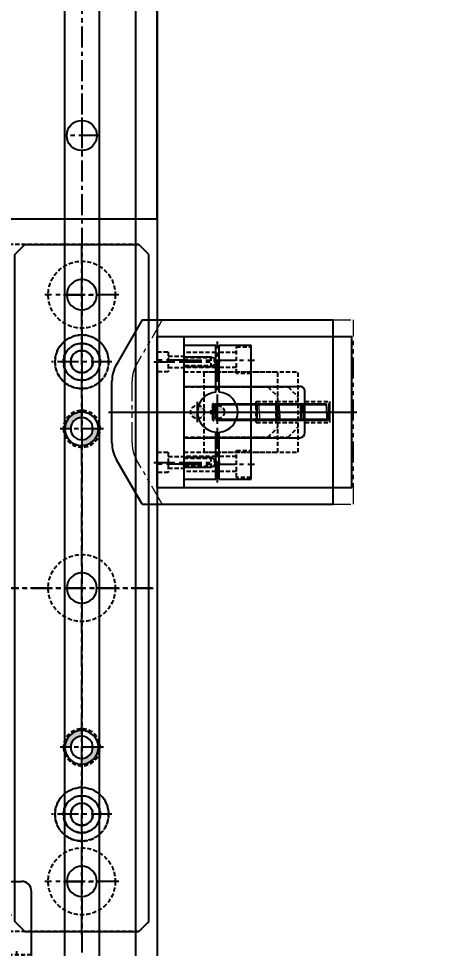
# Model space of a CAD drawing. Header units: inches. Extents: x 0 to 77285, y -118 to 40065.
# Drawn here: x 17565.8 to 17689.5, y 25738.1 to 26015.4 of the extents above; entities that cross this region are included whole.
import ezdxf

# ---------------------------------------------------------------- set-up
doc = ezdxf.new("R2010")
doc.units = ezdxf.units.IN
doc.header["$LTSCALE"] = 5
doc.header["$MEASUREMENT"] = 0
for name, pattern in [('CENTER', [2, 1.25, -0.25, 0.25, -0.25]), ('HIDDEN', [0.375, 0.25, -0.125]), ('PHANTOM', [2.5, 1.25, -0.25, 0.25, -0.25, 0.25, -0.25])]:
    doc.linetypes.add(name, pattern=pattern)
for name, color, linetype in [('11', 1, 'CENTER'), ('22', 2, 'HIDDEN'), ('55', 5, 'Continuous'), ('66', 6, 'PHANTOM'), ('77', 40, 'HIDDEN'), ('99', 181, 'Continuous'), ('A', 8, 'Continuous'), ('B', 123, 'Continuous'), ('G', 231, 'Continuous'), ('T', 3, 'Continuous'), ('Y', 60, 'Continuous')]:
    doc.layers.add(name, color=color, linetype=linetype)
doc.layers.add('33', color=3, linetype='PHANTOM', lineweight=9)
doc.styles.add('SCI', font='')
doc.styles.get('SCI').set_extended_font_data('Gulim')
doc.dimstyles.new('SCH', dxfattribs={"dimtxt": 2.5, "dimasz": 2, "dimexe": 1.25, "dimexo": 0.625, "dimtad": 1, "dimdec": 8, "dimtxsty": 'SCI', "dimcen": 2.5, "dimclrd": 4, "dimclre": 4, "dimclrt": 7, "dimadec": 8, "dimazin": 2, "dimtfac": 1, "dimtdec": 8, "dimtmove": 0, "dimatfit": 3, "dimfxl": 1, "dimarcsym": 0})

# ---------------------------------------------------------------- blocks, each defined once
blk = doc.blocks.new('A$C49a8f0fe')
blk.add_line((520, 207.5), (2849.86, 207.5))
at = {"layer": '11'}
blk.add_line((520, 185), (2849.86, 185), dxfattribs=at)
at = {"layer": 'B'}
for p, q in [((520, 190.15), (2849.86, 190.15)), ((520, 179.85), (2849.86, 179.85))]:
    blk.add_line(p, q, dxfattribs=at)
at = {"layer": 'G'}
blk.add_line((520, 201), (2849.86, 201), dxfattribs=at)
blk = doc.blocks.new('*D365')
at = {"color": 4, "lineweight": -2, "transparency": 16777216}
for p, q in [((17399.65, 26493.05), (17399.65, 27402.11)), ((17979.65, 23925.05), (17979.65, 27402.11)), ((17559.65, 27302.11), (17819.65, 27302.11))]:
    blk.add_line(p, q, dxfattribs=at)
at = {"color": 4, "transparency": 16777216}
for points in [[(17559.65, 27328.78), (17559.65, 27275.45), (17399.65, 27302.11)], [(17819.65, 27328.78), (17819.65, 27275.45), (17979.65, 27302.11)]]:
    blk.add_solid(points, dxfattribs=at)
at = {"layer": 'Defpoints', "color": 0, "transparency": 16777216}
for p in [(17979.65, 27302.11), (17399.65, 26443.05), (17979.65, 23875.05)]:
    blk.add_point(p, dxfattribs=at)
at = {"color": 7, "transparency": 16777216, "insert": (17689.65, 27454.64), "char_height": 200, "attachment_point": 5, "style": 'SCI'}
blk.add_mtext('580', dxfattribs=at)
blk = doc.blocks.new('*D366')
at = {"color": 4, "lineweight": -2, "transparency": 16777216}
for p, q in [((12554.65, 23925.55), (12554.65, 28076.14)), ((17979.65, 23925.05), (17979.65, 28076.14)), ((12714.65, 27976.14), (17819.65, 27976.14))]:
    blk.add_line(p, q, dxfattribs=at)
at = {"color": 4, "transparency": 16777216}
for points in [[(12714.65, 28002.81), (12714.65, 27949.48), (12554.65, 27976.14)], [(17819.65, 28002.81), (17819.65, 27949.48), (17979.65, 27976.14)]]:
    blk.add_solid(points, dxfattribs=at)
at = {"layer": 'Defpoints', "color": 0, "transparency": 16777216}
for p in [(17979.65, 27976.14), (12554.65, 23875.55), (17979.65, 23875.05)]:
    blk.add_point(p, dxfattribs=at)
at = {"color": 7, "transparency": 16777216, "insert": (15267.15, 28128.81), "char_height": 200, "attachment_point": 5, "style": 'SCI'}
blk.add_mtext('5425', dxfattribs=at)
blk = doc.blocks.new('*D367')
at = {"color": 4, "lineweight": -2, "transparency": 16777216}
for p, q in [((12554.65, 23925.55), (12554.65, 29140.68)), ((21064.65, 23433.05), (21064.65, 29140.68)), ((12714.65, 29040.68), (20904.65, 29040.68))]:
    blk.add_line(p, q, dxfattribs=at)
at = {"color": 4, "transparency": 16777216}
for points in [[(12714.65, 29067.34), (12714.65, 29014.01), (12554.65, 29040.68)], [(20904.65, 29067.34), (20904.65, 29014.01), (21064.65, 29040.68)]]:
    blk.add_solid(points, dxfattribs=at)
at = {"layer": 'Defpoints', "color": 0, "transparency": 16777216}
for p in [(21064.65, 29040.68), (12554.65, 23875.55), (21064.65, 23383.05)]:
    blk.add_point(p, dxfattribs=at)
at = {"color": 7, "transparency": 16777216, "insert": (16809.65, 29193.47), "char_height": 200, "attachment_point": 5, "style": 'SCI'}
blk.add_mtext('8510', dxfattribs=at)
blk = doc.blocks.new('*D374')
at = {"color": 4, "lineweight": -2, "transparency": 16777216}
for p, q in [((12554.65, 23925.55), (12554.65, 30215.88)), ((37924.65, 23433.05), (37924.65, 30215.88)), ((12714.65, 30115.88), (37764.65, 30115.88))]:
    blk.add_line(p, q, dxfattribs=at)
at = {"color": 4, "transparency": 16777216}
for points in [[(12714.65, 30142.54), (12714.65, 30089.21), (12554.65, 30115.88)], [(37764.65, 30142.54), (37764.65, 30089.21), (37924.65, 30115.88)]]:
    blk.add_solid(points, dxfattribs=at)
at = {"layer": 'Defpoints', "color": 0, "transparency": 16777216}
for p in [(37924.65, 30115.88), (12554.65, 23875.55), (37924.65, 23383.05)]:
    blk.add_point(p, dxfattribs=at)
at = {"color": 7, "transparency": 16777216, "insert": (25239.65, 30268.54), "char_height": 200, "attachment_point": 5, "style": 'SCI'}
blk.add_mtext('25370', dxfattribs=at)
blk = doc.blocks.new('*D378')
at = {"color": 4, "lineweight": -2, "transparency": 16777216}
for p, q in [((17669.65, 26433.05), (19257.07, 26433.05)), ((19157.07, 24033.05), (19157.07, 26273.05)), ((17662.97, 23873.05), (19257.07, 23873.05))]:
    blk.add_line(p, q, dxfattribs=at)
at = {"color": 4, "transparency": 16777216}
for points in [[(19130.4, 26273.05), (19183.73, 26273.05), (19157.07, 26433.05)], [(19130.4, 24033.05), (19183.73, 24033.05), (19157.07, 23873.05)]]:
    blk.add_solid(points, dxfattribs=at)
at = {"layer": 'Defpoints', "color": 0, "transparency": 16777216}
for p in [(17619.65, 26433.05), (19157.07, 26433.05), (17612.97, 23873.05)]:
    blk.add_point(p, dxfattribs=at)
at = {"color": 7, "transparency": 16777216, "insert": (19004.54, 25153.05), "char_height": 200, "attachment_point": 5, "rotation": 90, "style": 'SCI'}
blk.add_mtext('2560', dxfattribs=at)
blk = doc.blocks.new('A$C77d0f128')
for p, q in [((50, 207.5, 0), (-50, 207.5, 0)), ((50, 207.5, 2129.45), (50, -207.5, 2129.45))]:
    blk.add_line(p, q)
blk.add_circle((25, 185, 0), 4.5)
at = {"layer": '11'}
for p, q in [((25, 190.4), (25, 179.6)), ((19.6, 185), (30.4, 185))]:
    blk.add_line(p, q, dxfattribs=at)
blk = doc.blocks.new('A$Cb7150516E')
for p, q in [((15, 100), (-7, 100)), ((15, 100), (11.8, 100)), ((11.8, 100), (11.8, 100)), ((15, 100), (15, -30)), ((-10, 83), (-10, 97)), ((-7, 80), (15, 80)), ((11.8, 80), (11.8, -10)), ((-7, -10), (15, -10)), ((-10, -13), (-10, -27)), ((15, -30), (-7, -30)), ((15, -30), (11.8, -30)), ((11.8, -30), (11.8, -30))]:
    blk.add_line(p, q)
for centre in [(0, 90), (0, -20)]:
    blk.add_circle(centre, 3)
for centre, start, end in [((-7, 97), 90, 180), ((-7, 83), 180, 270), ((-7, -13), 90, 180), ((-7, -27), 180, 270)]:
    blk.add_arc(centre, 3, start, end)
at = {"layer": '11'}
for p, q in [((10.8, 95.5), (16, 95.5)), ((0, 86), (0, 94)), ((-4, 90), (4, 90)), ((0, -16), (0, -24)), ((-4, -20), (4, -20)), ((10.8, -25.51), (16, -25.51))]:
    blk.add_line(p, q, dxfattribs=at)
at = {"layer": '22'}
for p, q in [((11.8, 80), (11.8, 100)), ((11.8, 97.12), (15, 97.12)), ((11.8, 93.88), (15, 93.88)), ((11.8, -30), (11.8, -10)), ((11.8, -23.88), (15, -23.88)), ((11.8, -27.13), (15, -27.13))]:
    blk.add_line(p, q, dxfattribs=at)
at = {"layer": 'T'}
for p, q in [((11.8, 97.5), (15, 97.5)), ((11.8, 93.5), (15, 93.5)), ((11.8, -23.51), (15, -23.51)), ((11.8, -27.51), (15, -27.51))]:
    blk.add_line(p, q, dxfattribs=at)
blk = doc.blocks.new('A$Cb1821bae')
for p, q in [((-99.5, 205, 0), (-102.5, 202, 0)), ((99.5, 205), (-99.5, 205, 0)), ((102.5, 202), (99.5, 205)), ((-102.5, 202, 0), (-102.5, -202, 0)), ((102.5, 202), (102.5, -202))]:
    blk.add_line(p, q)
for centre, radius in [((-87.5, 185), 10), ((0, 185, 0), 10), ((87.5, 185), 10), ((-67.5, 185), 8), ((67.5, 185), 8), ((-67.5, 185), 3.3), ((67.5, 185), 3.3)]:
    blk.add_circle(centre, radius)
at = {"layer": '11'}
for p, q in [((0, 206), (0, -206)), ((-87.5, 196), (-87.5, 174)), ((87.5, 196), (87.5, 174)), ((-67.5, 194), (-67.5, 176)), ((67.5, 194), (67.5, 176)), ((103.5, 185), (-103.5, 185, 0))]:
    blk.add_line(p, q, dxfattribs=at)
at = {"layer": '22'}
for centre in [(-67.5, 185), (67.5, 185)]:
    blk.add_circle(centre, 5.5, dxfattribs=at)
blk = doc.blocks.new('A$Cf0c873a2')
h = blk.add_hatch(color=256)
h.dxf.hatch_style = 1
h.paths.add_polyline_path([(-47.5, -3.3), (-47.5, -4.94, 0.41095), (-42.5, 0), (-44.2, 0, -0.414214)])
h.paths.add_polyline_path([(-52.5, 0.06, 0.002789), (-52.5, 0), (-50.8, 0, -0.414214), (-47.5, 3.3), (-47.5, 5.06, 0.414214)])
h = blk.add_hatch(color=256)
h.dxf.hatch_style = 1
h.paths.add_polyline_path([(47.5, -3.3), (47.5, -4.94, 0.41095), (52.5, 0), (50.8, 0, -0.414214)])
h.paths.add_polyline_path([(42.5, 0.06, 0.002789), (42.5, 0), (44.2, 0, -0.414214), (47.5, 3.3), (47.5, 5.06, 0.414214)])
for p, q in [((-99.5, 20), (-102.5, 17)), ((99.5, 20), (-99.5, 20)), ((102.5, 17), (99.5, 20)), ((-102.5, 17), (-102.5, -17)), ((102.5, 17), (102.5, -17)), ((-99.5, -20), (-102.5, -17)), ((102.5, -17), (99.5, -20)), ((99.5, -20), (-99.5, -20))]:
    blk.add_line(p, q)
for centre, radius in [((-87.5, 0, 0), 4.5), ((-67.5, 0), 5.5), ((-67.5, 0), 3.3), ((-47.5, 0.06), 5), ((-47.5, 0), 3.3), ((0, 0), 4.5), ((47.5, 0.06), 5), ((47.5, 0), 3.3), ((67.5, 0), 5.5), ((67.5, 0), 3.3), ((87.5, 0, 0), 4.5)]:
    blk.add_circle(centre, radius)
at = {"layer": '11'}
for p, q in [((0, 25, 0), (0, -22.61, 0)), ((-67.5, -9), (-67.5, 9)), ((67.5, -9), (67.5, 9)), ((-47.5, -6.5), (-47.5, 6.5)), ((47.5, -6.5), (47.5, 6.5)), ((-87.5, 5.5, 0), (-87.5, -5.5, 0)), ((87.5, 5.5, 0), (87.5, -5.5, 0)), ((103.5, 0), (-103.5, 0))]:
    blk.add_line(p, q, dxfattribs=at)
at = {"layer": '22'}
for centre, radius in [((-67.5, 0), 8), ((67.5, 0), 8), ((-47.5, 0), 5.5), ((47.5, 0), 5.5)]:
    blk.add_circle(centre, radius, dxfattribs=at)
blk = doc.blocks.new('A$C98ccf4fa')
at = {"xscale": -1.000000000000001, "rotation": 180}
blk.add_blockref('A$Cf0c873a2', (0, 185), dxfattribs=at)
at = {"layer": '22'}
blk.add_blockref('A$Cb1821bae', (0, 0), dxfattribs=at)
at = {"layer": 'Y'}
blk.add_blockref('A$Cb7150516E', (97.5, 70), dxfattribs=at)
blk = doc.blocks.new('A$C24dcf2da')
blk.add_blockref('A$C98ccf4fa', (0, 0))
at = {"layer": 'A'}
blk.add_blockref('A$C77d0f128', (-160, 0), dxfattribs=at)
blk = doc.blocks.new('A$Cd2531419')
for p, q in [((-22.5, 0), (-22.5, -8)), ((-22.5, 0), (22.5, 0)), ((22.5, 0), (22.5, -8)), ((-22.5, -8), (22.5, -8))]:
    blk.add_line(p, q)
at = {"layer": '11'}
for p, q in [((-15.5, -9), (-15.5, 1)), ((-15, 1), (-15, -9)), ((15, 1), (15, -9)), ((15.5, -9), (15.5, 1))]:
    blk.add_line(p, q, dxfattribs=at)
at = {"layer": '22'}
for p, q in [((-18, -3.3), (-18, 0)), ((-12, 0), (-12, -3.3)), ((12, -3.3), (12, 0)), ((18, 0), (18, -3.3)), ((-12, -3.3), (-18, -3.3)), ((-16.7, -3.3), (-16.7, -8)), ((-13.3, -3.3), (-13.3, -8)), ((18, -3.3), (12, -3.3)), ((13.3, -3.3), (13.3, -8)), ((16.7, -3.3), (16.7, -8))]:
    blk.add_line(p, q, dxfattribs=at)
blk = doc.blocks.new('A$C2c0f4723')
for p, q in [((-7.5, 0), (7.35, 0)), ((7.35, 0), (7.35, -34.5)), ((22.65, 0), (37.5, 0)), ((22.65, 0), (22.65, -34.5)), ((-7.5, 0), (-7.5, -50)), ((37.5, 0), (37.5, -50)), ((8.85, -36), (21.15, -36)), ((-7.5, -50), (37.5, -50))]:
    blk.add_line(p, q)
for centre, start, end in [((8.85, -34.5), 180, 270), ((21.15, -34.5), 270, 0)]:
    blk.add_arc(centre, 1.5, start, end)
at = {"layer": '11'}
for p, q in [((0, 1), (0, -10.71)), ((15, 1), (15, -51)), ((30, 1), (30, -10.71))]:
    blk.add_line(p, q, dxfattribs=at)
at = {"layer": '22'}
for p, q in [((-1.23, -9), (-1.23, 0)), ((1.23, 0), (1.23, -9)), ((28.77, -9), (28.77, 0)), ((31.23, 0), (31.23, -9)), ((1.5, -8), (-1.5, -8)), ((31.5, -8), (28.5, -8)), ((0, -9.71), (-1.23, -9)), ((1.23, -9), (-1.23, -9)), ((1.23, -9), (0, -9.71)), ((30, -9.71), (28.77, -9)), ((31.23, -9), (28.77, -9)), ((31.23, -9), (30, -9.71)), ((11.9, -36), (11.9, -43.5)), ((18.1, -36), (18.1, -43.5)), ((11.9, -43.5), (18.1, -43.5))]:
    blk.add_line(p, q, dxfattribs=at)
at = {"layer": 'T'}
for p, q in [((-1.5, -8), (-1.5, 0)), ((1.5, 0), (1.5, -8)), ((28.5, -8), (28.5, 0)), ((31.5, 0), (31.5, -8)), ((-1.23, -8.47), (-1.5, -8)), ((1.5, -8), (1.23, -8.47)), ((28.77, -8.47), (28.5, -8)), ((31.5, -8), (31.23, -8.47))]:
    blk.add_line(p, q, dxfattribs=at)
blk = doc.blocks.new('A$Cce047270')
for p, q in [((-4.5, 0), (-4.5, -9.5)), ((-4.5, 0), (35.5, 0)), ((35.5, 0), (35.5, -9.5)), ((-4.5, -9.5), (9.52, -9.5)), ((-4.5, -10.5), (-4.5, -20)), ((-4.5, -10.5), (9.52, -10.5)), ((21.48, -9.5), (35.5, -9.5)), ((21.48, -10.5), (35.5, -10.5)), ((35.5, -10.5), (35.5, -20)), ((-4.5, -20), (35.5, -20))]:
    blk.add_line(p, q)
for start, end in [(4.7802, 175.2198), (184.7802, 355.2198)]:
    blk.add_arc((15.5, -10), 6, start, end)
at = {"layer": '11'}
for p, q in [((0, 1), (0, -21)), ((15.5, 2), (15.5, -22)), ((31, 1), (31, -21)), ((-5.5, -10), (36.5, -10))]:
    blk.add_line(p, q, dxfattribs=at)
at = {"layer": '22'}
for p, q in [((-2.25, -9.5), (-2.25, 0)), ((2.25, -9.5), (2.25, 0)), ((28.75, -9.5), (28.75, 0)), ((33.25, -9.5), (33.25, 0)), ((-2.25, -15.6), (-2.25, -10.5)), ((2.25, -15.6), (2.25, -10.5)), ((28.75, -15.6), (28.75, -10.5)), ((33.25, -15.6), (33.25, -10.5)), ((-4, -20), (-4, -15.6)), ((-4, -15.6), (4, -15.6)), ((4, -15.6), (4, -20)), ((27, -20), (27, -15.6)), ((27, -15.6), (35, -15.6)), ((35, -15.6), (35, -20))]:
    blk.add_line(p, q, dxfattribs=at)
blk = doc.blocks.new('A$C8439d7d4')
at = {"layer": '22'}
h = blk.add_hatch(color=256, dxfattribs=at)
h.dxf.hatch_style = 1
h.paths.add_polyline_path([(0, -2, 0.414214), (-2, -4), (0, -4)])
h.paths.add_polyline_path([(2, -4), (0, -4), (0, -6, 0.414214)])
for p, q in [((-27.5, 12.5), (-14.23, 20.16)), ((-9.23, 21.5), (9.23, 21.5)), ((27.5, 12.5), (14.23, 20.16)), ((-27.5, 12.5), (-27.5, -44.5)), ((27.5, 12.5), (27.5, -44.5)), ((-27.5, -44.5), (27.5, -44.5))]:
    blk.add_line(p, q)
for centre, start, end in [((-9.23, 11.5), 90, 120), ((9.23, 11.5), 60, 90)]:
    blk.add_arc(centre, 10, start, end)
at = {"layer": '11'}
for p, q in [((0, 22.5), (0, -45.5)), ((-3, -4), (3, -4))]:
    blk.add_line(p, q, dxfattribs=at)
at = {"layer": '22'}
for p, q in [((-7.5, 0), (-7.5, -25)), ((7.5, 0), (7.5, -25)), ((-3.1, -21.5), (3.1, -21.5)), ((-3.1, -21.5), (-3.1, -28)), ((3.1, -21.5), (3.1, -28)), ((-7.5, -25), (-4.5, -28)), ((7.5, -25), (4.5, -28))]:
    blk.add_line(p, q, dxfattribs=at)
blk.add_circle((0, -4), 2, dxfattribs=at)
at = {"layer": '77'}
for p, q in [((-12, 0), (12, 0)), ((-12, 0), (-12, -28)), ((12, 0), (12, -28)), ((-12, -28), (12, -28))]:
    blk.add_line(p, q, dxfattribs=at)
blk = doc.blocks.new('A$C36da0cf6')
for p, q in [((2.5, 34.3), (-2.5, 33.95)), ((-2.5, 0.7), (-2.5, 33.95)), ((2.32, 35), (-2.32, 35)), ((-2.32, 34.65), (2.32, 34.65)), ((-2.15, 33.97), (-2.15, 0.72)), ((2.15, 1.03), (2.15, 34.28)), ((2.5, 34.3), (2.5, 1.05)), ((2.32, 8.8), (-2.32, 8.8)), ((-2.32, 8.45), (2.32, 8.45)), ((2.5, 8.1), (-2.5, 7.75)), ((-2.5, 0.7), (2.5, 1.05)), ((2.32, 0.35), (-2.32, 0.35)), ((-2.32, 0), (2.32, 0))]:
    blk.add_line(p, q)
for centre, start, end in [((-2.32, 34.82), 90, 179.9999), ((-2.32, 34.82), 179.9999, 270), ((-2.32, 34.82), 0.0001, 90), ((-2.32, 34.82), 270, 0.0001), ((2.32, 34.82), 90, 179.9999), ((2.32, 34.82), 179.9999, 270), ((2.32, 34.82), 270, 0.0001), ((2.32, 34.82), 0.0001, 90), ((-2.32, 8.62), 90, 179.9999), ((-2.32, 8.62), 179.9999, 270), ((-2.32, 8.62), 0.0001, 90), ((-2.32, 8.62), 270, 0.0001), ((2.32, 8.62), 90, 179.9999), ((2.32, 8.62), 179.9999, 270), ((2.32, 8.62), 270, 0.0001), ((2.32, 8.62), 0.0001, 90), ((-2.32, 0.17), 90, 180.0001), ((-2.32, 0.17), 180.0001, 270), ((-2.32, 0.17), 359.9999, 90), ((-2.32, 0.17), 270, 359.9999), ((2.32, 0.17), 90, 180.0001), ((2.32, 0.17), 180.0001, 270), ((2.32, 0.17), 270, 359.9999), ((2.32, 0.17), 359.9999, 90)]:
    blk.add_arc(centre, 0.175, start, end)
at = {"layer": '11'}
blk.add_line((0, 35.37), (0, -0.71), dxfattribs=at)
at = {"layer": '33'}
for p, q in [((2.5, 21.3), (-2.5, 20.95)), ((2.32, 22), (-2.32, 22)), ((-2.32, 21.65), (2.32, 21.65))]:
    blk.add_line(p, q, dxfattribs=at)
for centre, start, end in [((-2.32, 21.82), 90, 179.9999), ((-2.32, 21.82), 179.9999, 270), ((-2.32, 21.82), 0.0001, 90), ((-2.32, 21.82), 270, 0.0001), ((2.32, 21.82), 90, 179.9999), ((2.32, 21.82), 179.9999, 270), ((2.32, 21.82), 270, 0.0001), ((2.32, 21.82), 0.0001, 90)]:
    blk.add_arc(centre, 0.175, start, end, dxfattribs=at)
at = {"layer": '66'}
for p, q in [((2.5, 15.3), (-2.5, 14.95)), ((2.32, 16), (-2.32, 16)), ((-2.32, 15.65), (2.32, 15.65))]:
    blk.add_line(p, q, dxfattribs=at)
for centre, start, end in [((-2.32, 15.82), 90, 179.9999), ((-2.32, 15.82), 179.9999, 270), ((-2.32, 15.82), 0.0001, 90), ((-2.32, 15.82), 270, 0.0001), ((2.32, 15.82), 90, 179.9999), ((2.32, 15.82), 179.9999, 270), ((2.32, 15.82), 270, 0.0001), ((2.32, 15.82), 0.0001, 90)]:
    blk.add_arc(centre, 0.175, start, end, dxfattribs=at)
blk = doc.blocks.new('A$C33476af3')
for name, p in [('A$Cd2531419', (0, 0)), ('A$C2c0f4723', (-15, -8))]:
    blk.add_blockref(name, p)
at = {"layer": '33'}
blk.add_blockref('A$C8439d7d4', (0, -14), dxfattribs=at)
at = {"layer": '55'}
blk.add_blockref('A$Cce047270', (-15.5, -8), dxfattribs=at)
at = {"layer": '99'}
blk.add_blockref('A$C36da0cf6', (0, -51.5), dxfattribs=at)
at = {"layer": 'G'}
blk.add_blockref('A$C8439d7d4', (0, -8), dxfattribs=at)

msp = doc.modelspace()

# ---------------------------------------------------------------- block references
for name, p, rotation in [('A$C49a8f0fe', (17399.6497809, 26783.0504763), 270), ('A$C24dcf2da', (17399.6497809, 25845.5504763, 0), 270), ('A$C33476af3', (17607.1497809, 25898.0504763), 89.99999999999999)]:
    msp.add_blockref(name, p, dxfattribs=dict(rotation=rotation))

# ---------------------------------------------------------------- dimensions: what is measured, and where the dimension line sits
for base, p1, p2, picture, middle in [((37924.649780898, 30115.8761734788), (12554.649780898, 23875.5504762968), (37924.649780898, 23383.0504762948), '*D374', (25239.649780898, 30268.5392893244)), ((21064.649780898, 29040.6754827387), (12554.649780898, 23875.5504762968), (21064.649780898, 23383.0504762948), '*D367', (16809.649780898, 29193.4717543765)), ((17979.649780898, 27976.1433020648), (12554.649780898, 23875.5504762968), (17979.649780898, 23875.0504762948), '*D366', (15267.149780898, 28128.8064179103)), ((17979.649780898, 27302.1133816955), (17399.649780898, 26443.0504762968), (17979.649780898, 23875.0504762948), '*D365', (17689.649780898, 27454.6433417487))]:
    dim = msp.add_linear_dim(base=base, p1=p1, p2=p2, dimstyle='SCH', override={"dimscale": 80})
    dim.commit()
    dim.dimension.update_dxf_attribs({"geometry": picture, "text_midpoint": middle})
dim = msp.add_linear_dim(base=(19157.0654210673, 26433.0504762969), p1=(17612.9702889737, 23873.0504762968), p2=(17619.649780898, 26433.0504762968), angle=90, dimstyle='SCH', override={"dimscale": 80})
dim.commit()
dim.dimension.update_dxf_attribs({"geometry": '*D378', "text_midpoint": (19004.535461014, 25153.0504762968)})

# ---------------------------------------------------------------- leaders
msp.add_leader([(17399.65170498, 23913.04575819), (19552.82136544, 27450.34323961)], dimstyle='SCH', override={"dimscale": 80, "dimgap": 0.625, "dimtad": 1})

doc.saveas('drawing.dxf')
